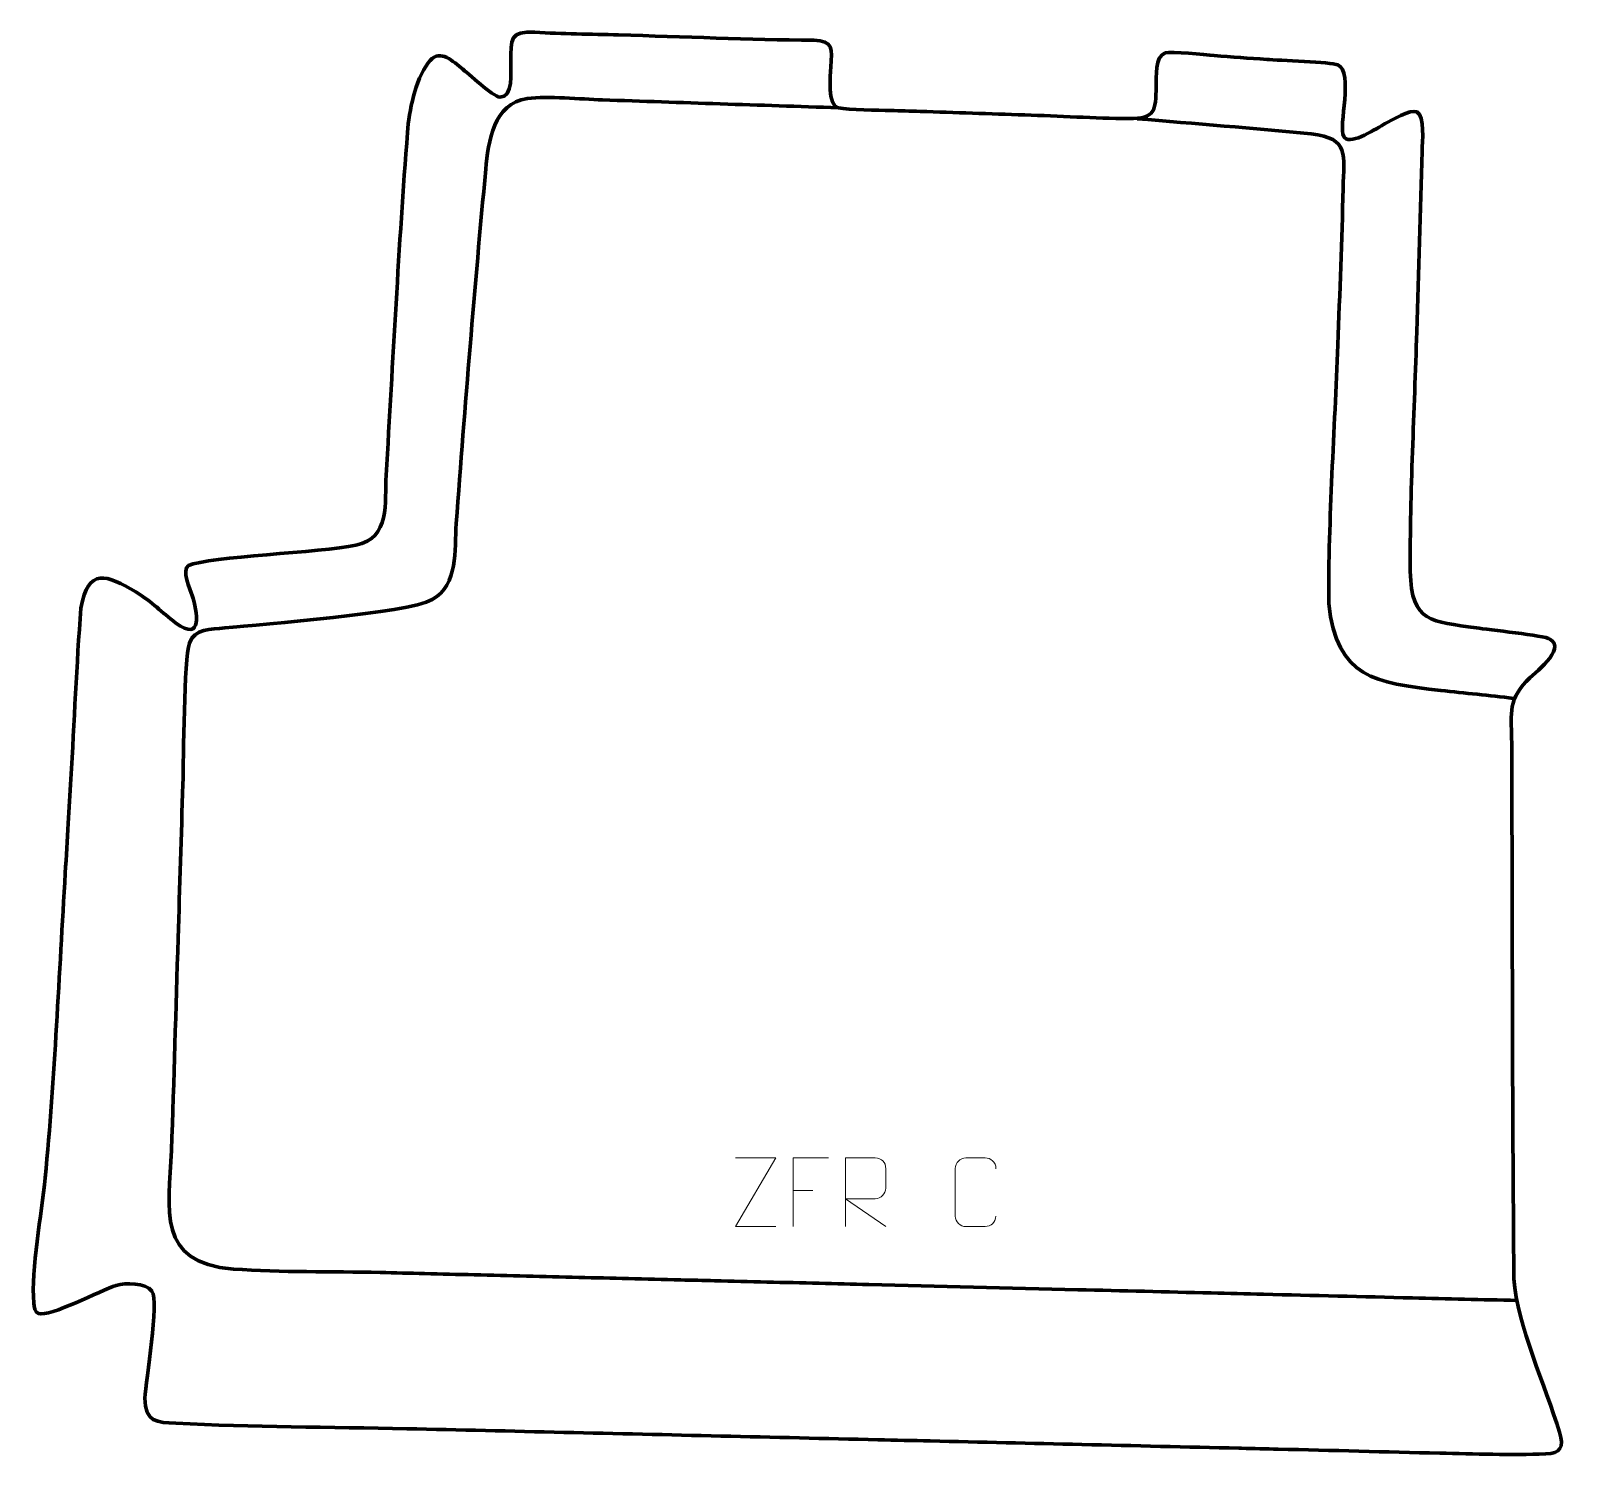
# Model space of a CAD drawing. Header units: millimetres. Extents: x 1172 to 1733, y 138 to 659.
import ezdxf

# ---------------------------------------------------------------- set-up
doc = ezdxf.new("R2010")
doc.units = ezdxf.units.MM
doc.header["$MEASUREMENT"] = 0
doc.layers.add('layer 2', color=7, linetype='Continuous')
doc.layers.add('layer 3', color=7, linetype='Continuous')

msp = doc.modelspace()

# ---------------------------------------------------------------- linework, layer by layer
at = {"layer": 'layer 2', "color": 142, "lineweight": 158}
for points, knots in [([(1714.9549, 194.9919), (1702.2172, 195.3053), (1689.4795, 195.6188), (1676.7418, 195.9322), (1676.7418, 195.9322), (1658.5906, 196.3788), (1640.4393, 196.8254), (1622.2881, 197.2721), (1622.2881, 197.2721), (1615.9193, 197.4287), (1609.5503, 197.5855), (1603.1815, 197.7422), (1603.1815, 197.7422), (1586.941, 198.1418), (1570.7003, 198.5414), (1554.4598, 198.941), (1554.4598, 198.941), (1528.9844, 199.5679), (1503.5089, 200.1946), (1478.0335, 200.8215), (1478.0335, 200.8215), (1471.9831, 200.9703), (1465.9326, 201.1193), (1459.8823, 201.2681), (1459.8823, 201.2681), (1447.1445, 201.5815), (1434.4068, 201.895), (1421.6692, 202.2083), (1421.6692, 202.2083), (1417.5294, 202.3102), (1413.3896, 202.412), (1409.2499, 202.5139), (1409.2499, 202.5139), (1402.881, 202.6707), (1396.5122, 202.8274), (1390.1433, 202.9841), (1390.1433, 202.9841), (1384.0929, 203.133), (1378.0425, 203.2818), (1371.992, 203.4307), (1371.992, 203.4307), (1365.6232, 203.5874), (1359.2543, 203.7441), (1352.8855, 203.9008), (1352.8855, 203.9008), (1346.5166, 204.0575), (1340.1477, 204.2143), (1333.7789, 204.3709), (1333.7789, 204.3709), (1327.7285, 204.5198), (1321.6781, 204.6687), (1315.6277, 204.8175), (1315.6277, 204.8175), (1310.2142, 204.9507), (1304.8006, 205.084), (1299.3871, 205.2172), (1299.3871, 205.2172), (1281.6519, 205.6033), (1263.3556, 205.2564), (1245.7113, 206.4657), (1245.7113, 206.4657), (1217.3016, 208.8157), (1222.2672, 228.0554), (1223.0652, 249.785), (1223.0652, 249.785), (1224.0148, 275.641), (1224.7243, 301.5445), (1225.5218, 327.4087), (1225.5218, 327.4087), (1226.102, 346.2059), (1226.6822, 365.0032), (1227.2624, 383.8004), (1227.2624, 383.8004), (1227.5297, 392.7755), (1227.6788, 429.4635), (1229.6487, 435.3309), (1229.6487, 435.3309), (1231.4557, 440.7133), (1237.5566, 440.3268), (1242.5485, 440.8577), (1242.5485, 440.8577), (1256.7573, 442.3347), (1308.911, 446.1263), (1318.4481, 451.2038), (1318.4481, 451.2038), (1328.0308, 456.8382), (1326.4721, 469.1658), (1327.1883, 479.0108), (1327.1883, 479.0108), (1330.3759, 522.1122), (1333.9428, 565.4953), (1337.9768, 608.5239), (1337.9768, 608.5239), (1338.9702, 618.8464), (1340.7449, 632.5468), (1353.1897, 634.4204), (1353.1897, 634.4204), (1360.8547, 635.4255), (1372.5465, 634.1847), (1380.6929, 633.9108), (1380.6929, 633.9108), (1409.3948, 632.9459), (1438.0967, 631.9832), (1466.7984, 631.0156)], [0, 0, 0, 0, 0.03703704, 0.03703704, 0.03703704, 0.03703704, 0.07407407, 0.07407407, 0.07407407, 0.07407407, 0.11111111, 0.11111111, 0.11111111, 0.11111111, 0.14814815, 0.14814815, 0.14814815, 0.14814815, 0.18518519, 0.18518519, 0.18518519, 0.18518519, 0.22222222, 0.22222222, 0.22222222, 0.22222222, 0.25925926, 0.25925926, 0.25925926, 0.25925926, 0.2962963, 0.2962963, 0.2962963, 0.2962963, 0.33333333, 0.33333333, 0.33333333, 0.33333333, 0.37037037, 0.37037037, 0.37037037, 0.37037037, 0.40740741, 0.40740741, 0.40740741, 0.40740741, 0.44444444, 0.44444444, 0.44444444, 0.44444444, 0.48148148, 0.48148148, 0.48148148, 0.48148148, 0.51851852, 0.51851852, 0.51851852, 0.51851852, 0.55555556, 0.55555556, 0.55555556, 0.55555556, 0.59259259, 0.59259259, 0.59259259, 0.59259259, 0.62962963, 0.62962963, 0.62962963, 0.62962963, 0.66666667, 0.66666667, 0.66666667, 0.66666667, 0.7037037, 0.7037037, 0.7037037, 0.7037037, 0.74074074, 0.74074074, 0.74074074, 0.74074074, 0.77777778, 0.77777778, 0.77777778, 0.77777778, 0.81481481, 0.81481481, 0.81481481, 0.81481481, 0.85185185, 0.85185185, 0.85185185, 0.85185185, 0.88888889, 0.88888889, 0.88888889, 0.88888889, 0.92592593, 0.92592593, 0.92592593, 0.92592593, 1, 1, 1, 1]), ([(1576.114, 627.0318), (1597.3111, 625.1702), (1618.5723, 623.5906), (1639.7431, 621.5005), (1639.7431, 621.5005), (1654.0048, 619.8225), (1651.6264, 613.8233), (1651.4092, 601.547), (1651.4092, 601.547), (1651.0739, 582.5876), (1650.1657, 563.3775), (1649.4897, 544.4019), (1649.4897, 544.4019), (1648.3343, 513.1514), (1646.0132, 480.9168), (1646.1591, 449.7479), (1646.1591, 449.7479), (1649.21, 422.4686), (1662.8988, 420.8149), (1687.1323, 417.9981), (1687.1323, 417.9981), (1695.9953, 416.9679), (1704.8573, 416.2494), (1713.7133, 415.0878)], [0, 0, 0, 0, 0.14285714, 0.14285714, 0.14285714, 0.14285714, 0.28571429, 0.28571429, 0.28571429, 0.28571429, 0.42857143, 0.42857143, 0.42857143, 0.42857143, 0.57142857, 0.57142857, 0.57142857, 0.57142857, 0.71428571, 0.71428571, 0.71428571, 0.71428571, 1, 1, 1, 1])]:
    msp.add_open_spline(points, degree=3, knots=knots, dxfattribs=at)
at = {"layer": 'layer 2', "color": 142, "lineweight": 9}
for points, knots in [([(1444.0358, 222.0201), (1444.0358, 222.0201), (1429.3505, 222.0201), (1429.3505, 222.0201), (1429.3505, 222.0201), (1429.3505, 222.0201), (1444.0603, 247.0908), (1444.0603, 247.0908), (1444.0603, 247.0908), (1444.0603, 247.0908), (1429.3505, 247.0908), (1429.3505, 247.0908)], [0, 0, 0, 0, 0.25, 0.25, 0.25, 0.25, 0.5, 0.5, 0.5, 0.5, 1, 1, 1, 1]), ([(1463.2623, 247.0888), (1463.2623, 247.0888), (1450.3299, 247.0888), (1450.3299, 247.0888), (1450.3299, 247.0888), (1450.3299, 247.0888), (1450.3299, 222.022), (1450.3299, 222.022)], [0, 0, 0, 0, 0.33333333, 0.33333333, 0.33333333, 0.33333333, 1, 1, 1, 1]), ([(1469.5215, 222.0221), (1469.5215, 222.0221), (1469.5215, 247.0888), (1469.5215, 247.0888), (1469.5215, 247.0888), (1473.1327, 247.0888), (1476.7445, 247.0888), (1480.356, 247.0888), (1480.356, 247.0888), (1482.6919, 247.051), (1484.2562, 245.5543), (1484.2522, 243.1771), (1484.2522, 243.1771), (1484.2517, 241.1323), (1484.2517, 238.0591), (1484.2522, 236.0138), (1484.2522, 236.0138), (1484.2456, 234.1298), (1482.425, 232.1792), (1480.4065, 232.16), (1480.4065, 232.16), (1480.4065, 232.16), (1469.5215, 232.16), (1469.5215, 232.16), (1469.5215, 232.16), (1469.5215, 232.16), (1484.2428, 222.0221), (1484.2428, 222.0221)], [0, 0, 0, 0, 0.125, 0.125, 0.125, 0.125, 0.25, 0.25, 0.25, 0.25, 0.375, 0.375, 0.375, 0.375, 0.5, 0.5, 0.5, 0.5, 0.625, 0.625, 0.625, 0.625, 0.75, 0.75, 0.75, 0.75, 1, 1, 1, 1]), ([(1524.5251, 225.8571), (1524.3847, 223.5232), (1522.6999, 222.0369), (1520.5424, 222.026), (1520.5424, 222.026), (1518.1999, 222.0264), (1515.8575, 222.0264), (1513.5154, 222.026), (1513.5154, 222.026), (1511.5816, 221.9202), (1509.6005, 223.8132), (1509.6118, 225.8397), (1509.6118, 225.8397), (1509.6122, 231.6359), (1509.6122, 237.4318), (1509.6118, 243.2273), (1509.6118, 243.2273), (1509.6161, 245.3751), (1511.3707, 247.1022), (1513.5328, 247.0886), (1513.5328, 247.0886), (1515.8691, 247.0886), (1518.2057, 247.0886), (1520.5424, 247.0886), (1520.5424, 247.0886), (1522.4979, 247.1243), (1524.4983, 245.626), (1524.5251, 243.1772)], [0, 0, 0, 0, 0.125, 0.125, 0.125, 0.125, 0.25, 0.25, 0.25, 0.25, 0.375, 0.375, 0.375, 0.375, 0.5, 0.5, 0.5, 0.5, 0.625, 0.625, 0.625, 0.625, 0.75, 0.75, 0.75, 0.75, 1, 1, 1, 1])]:
    msp.add_open_spline(points, degree=3, knots=knots, dxfattribs=at)
msp.add_open_spline([(1450.3299, 235.1553), (1450.3299, 235.1553), (1457.5305, 235.1553), (1457.5305, 235.1553)], degree=3, dxfattribs=at)
at = {"layer": 'layer 3', "color": 242, "lineweight": 158}
msp.add_open_spline([(1329.0269, 645.5963), (1331.4986, 643.6392), (1340.7189, 635.1479), (1343.0742, 634.944), (1343.0742, 634.944), (1348.1392, 634.5058), (1347.1143, 644.3799), (1347.1288, 647.6974), (1347.1288, 647.6974), (1347.1656, 656.1623), (1346.8606, 659.195), (1355.9254, 658.6229), (1355.9254, 658.6229), (1365.7809, 658.0008), (1376.5513, 657.9774), (1386.5171, 657.682), (1386.5171, 657.682), (1410.3064, 656.9705), (1434.0745, 655.9529), (1457.8766, 655.7182), (1457.8766, 655.7182), (1465.1831, 655.427), (1464.5686, 652.7305), (1464.1445, 645.8787), (1464.1445, 645.8787), (1463.9566, 642.8435), (1462.8564, 631.8388), (1466.8947, 631.0094), (1466.8947, 631.0094), (1470.7179, 630.2242), (1481.5784, 630.1488), (1485.9039, 630.0175), (1485.9039, 630.0175), (1489.5321, 629.9074), (1493.1619, 629.8265), (1496.7893, 629.7128), (1496.7893, 629.7128), (1509.5322, 629.2821), (1522.2751, 628.8515), (1535.0181, 628.4207), (1535.0181, 628.4207), (1547.5854, 627.9861), (1560.4839, 627.1998), (1573.0163, 627.0926), (1573.0163, 627.0926), (1582.8383, 627.0087), (1582.8497, 629.7754), (1583.1116, 638.9255), (1583.1116, 638.9255), (1583.2049, 642.1823), (1582.4202, 649.8037), (1586.3953, 651.0735), (1586.3953, 651.0735), (1588.7249, 651.8177), (1600.8977, 650.3584), (1604.286, 650.1079), (1604.286, 650.1079), (1610.6857, 649.6347), (1617.0854, 649.1603), (1623.485, 648.6866), (1623.485, 648.6866), (1627.7616, 648.4245), (1647.1174, 647.7105), (1649.4624, 646.6949), (1649.4624, 646.6949), (1655.4522, 644.1008), (1649.4943, 624.2373), (1651.6761, 620.5042), (1651.6761, 620.5042), (1651.6761, 620.5042), (1651.9521, 620.1036), (1651.9521, 620.1036), (1651.9521, 620.1036), (1654.4362, 617.2949), (1663.9556, 623.6964), (1666.7805, 625.2303), (1666.7805, 625.2303), (1668.8774, 626.3687), (1676.0842, 630.6602), (1678.3662, 629.538), (1678.3662, 629.538), (1681.4385, 628.0271), (1680.3671, 618.4747), (1680.2822, 615.1911), (1680.2822, 615.1911), (1679.698, 593.1814), (1678.9356, 571.1481), (1678.3419, 549.1241), (1678.3419, 549.1241), (1677.5311, 520.1081), (1675.7683, 490.4737), (1675.9822, 461.5133), (1675.9822, 461.5133), (1676.3541, 442.541), (1683.7251, 443.4074), (1700.1633, 440.8474), (1700.1633, 440.8474), (1704.3103, 440.2675), (1725.0085, 438.0254), (1727.0568, 436.8089), (1727.0568, 436.8089), (1733.3733, 433.0575), (1721.0461, 424.1469), (1718.3334, 421.302), (1718.3334, 421.302), (1711.342, 413.9699), (1713.0147, 408.1101), (1713.0534, 398.8388), (1713.0534, 398.8388), (1713.3255, 333.5586), (1713.2446, 268.1486), (1713.8769, 202.8862), (1713.8769, 202.8862), (1715.1534, 185.6566), (1725.4142, 163.7912), (1730.5124, 146.83), (1730.5124, 146.83), (1732.1991, 141.2187), (1731.0145, 139.1107), (1725.4503, 138.8903), (1725.4503, 138.8903), (1713.0601, 138.3996), (1699.1873, 138.9339), (1686.731, 139.1872), (1686.731, 139.1872), (1667.039, 139.5876), (1647.3656, 140.1811), (1627.6791, 140.6519), (1627.6791, 140.6519), (1623.2154, 140.7566), (1618.7518, 140.8612), (1614.2881, 140.9659), (1614.2881, 140.9659), (1614.2881, 140.9659), (1613.3316, 140.9883), (1613.3316, 140.9883), (1613.3316, 140.9883), (1594.2015, 141.4368), (1575.0714, 141.8854), (1555.9414, 142.3339), (1555.9414, 142.3339), (1537.449, 142.7673), (1518.9566, 143.2009), (1500.4642, 143.6345), (1500.4642, 143.6345), (1494.0875, 143.7839), (1487.7108, 143.9335), (1481.3341, 144.083), (1481.3341, 144.083), (1443.074, 144.9799), (1404.8139, 145.877), (1366.5537, 146.7739), (1366.5537, 146.7739), (1347.4237, 147.2225), (1328.2937, 147.671), (1309.1636, 148.1194), (1309.1636, 148.1194), (1281.1721, 148.7289), (1252.6015, 148.6797), (1224.702, 150.1041), (1224.702, 150.1041), (1217.7586, 150.3728), (1213.3957, 150.5191), (1213.3296, 159.2378), (1213.3296, 159.2378), (1213.7502, 165.7307), (1218.6353, 194.7673), (1215.9249, 198.4083), (1215.9249, 198.4083), (1213.562, 201.5822), (1206.269, 201.4793), (1202.8423, 200.4855), (1202.8423, 200.4855), (1197.2608, 198.7347), (1178.5647, 188.7659), (1174.4394, 190.2406), (1174.4394, 190.2406), (1172.9494, 190.7733), (1172.9438, 192.5175), (1172.7861, 193.9916), (1172.7861, 193.9916), (1171.6374, 206.3991), (1175.6896, 226.5186), (1176.9447, 239.7936), (1176.9447, 239.7936), (1180.4092, 276.6706), (1182.0176, 314.2278), (1184.2622, 351.2501), (1184.2622, 351.2501), (1184.6288, 357.2971), (1184.9954, 363.3441), (1185.3621, 369.3911), (1185.3621, 369.3911), (1185.6902, 374.8016), (1186.0181, 380.212), (1186.3462, 385.6224), (1186.3462, 385.6224), (1187.5831, 406.4434), (1188.3618, 427.3462), (1190.0008, 448.1345), (1190.0008, 448.1345), (1192.5938, 463.0107), (1199.3361, 460.3852), (1210.0446, 454.0367), (1210.0446, 454.0367), (1216.3203, 450.2165), (1219.2571, 446.6948), (1224.7164, 442.6616), (1224.7164, 442.6616), (1234.6863, 435.2962), (1232.5416, 446.9567), (1230.6436, 452.7066), (1230.6436, 452.7066), (1229.9374, 454.7312), (1226.7134, 462.3449), (1229.2914, 463.6445), (1229.2914, 463.6445), (1236.8405, 467.03), (1277.7243, 468.4324), (1290.5346, 471.0834), (1290.5346, 471.0834), (1303.1941, 473.7033), (1300.9734, 486.709), (1301.5714, 496.7236), (1301.5714, 496.7236), (1304.0592, 538.3899), (1306.147, 580.4461), (1309.3772, 622.0311), (1309.3772, 622.0311), (1309.9933, 629.9622), (1312.1139, 640.9071), (1316.8861, 647.4034), (1316.8861, 647.4034), (1320.8889, 652.8522), (1325.0327, 648.7546), (1329.0269, 645.5963)], degree=3, knots=[0, 0, 0, 0, 0.01666667, 0.01666667, 0.01666667, 0.01666667, 0.03333333, 0.03333333, 0.03333333, 0.03333333, 0.05, 0.05, 0.05, 0.05, 0.06666667, 0.06666667, 0.06666667, 0.06666667, 0.08333333, 0.08333333, 0.08333333, 0.08333333, 0.1, 0.1, 0.1, 0.1, 0.11666667, 0.11666667, 0.11666667, 0.11666667, 0.13333333, 0.13333333, 0.13333333, 0.13333333, 0.15, 0.15, 0.15, 0.15, 0.16666667, 0.16666667, 0.16666667, 0.16666667, 0.18333333, 0.18333333, 0.18333333, 0.18333333, 0.2, 0.2, 0.2, 0.2, 0.21666667, 0.21666667, 0.21666667, 0.21666667, 0.23333333, 0.23333333, 0.23333333, 0.23333333, 0.25, 0.25, 0.25, 0.25, 0.26666667, 0.26666667, 0.26666667, 0.26666667, 0.28333333, 0.28333333, 0.28333333, 0.28333333, 0.3, 0.3, 0.3, 0.3, 0.31666667, 0.31666667, 0.31666667, 0.31666667, 0.33333333, 0.33333333, 0.33333333, 0.33333333, 0.35, 0.35, 0.35, 0.35, 0.36666667, 0.36666667, 0.36666667, 0.36666667, 0.38333333, 0.38333333, 0.38333333, 0.38333333, 0.4, 0.4, 0.4, 0.4, 0.41666667, 0.41666667, 0.41666667, 0.41666667, 0.43333333, 0.43333333, 0.43333333, 0.43333333, 0.45, 0.45, 0.45, 0.45, 0.46666667, 0.46666667, 0.46666667, 0.46666667, 0.48333333, 0.48333333, 0.48333333, 0.48333333, 0.5, 0.5, 0.5, 0.5, 0.51666667, 0.51666667, 0.51666667, 0.51666667, 0.53333333, 0.53333333, 0.53333333, 0.53333333, 0.55, 0.55, 0.55, 0.55, 0.56666667, 0.56666667, 0.56666667, 0.56666667, 0.58333333, 0.58333333, 0.58333333, 0.58333333, 0.6, 0.6, 0.6, 0.6, 0.61666667, 0.61666667, 0.61666667, 0.61666667, 0.63333333, 0.63333333, 0.63333333, 0.63333333, 0.65, 0.65, 0.65, 0.65, 0.66666667, 0.66666667, 0.66666667, 0.66666667, 0.68333333, 0.68333333, 0.68333333, 0.68333333, 0.7, 0.7, 0.7, 0.7, 0.71666667, 0.71666667, 0.71666667, 0.71666667, 0.73333333, 0.73333333, 0.73333333, 0.73333333, 0.75, 0.75, 0.75, 0.75, 0.76666667, 0.76666667, 0.76666667, 0.76666667, 0.78333333, 0.78333333, 0.78333333, 0.78333333, 0.8, 0.8, 0.8, 0.8, 0.81666667, 0.81666667, 0.81666667, 0.81666667, 0.83333333, 0.83333333, 0.83333333, 0.83333333, 0.85, 0.85, 0.85, 0.85, 0.86666667, 0.86666667, 0.86666667, 0.86666667, 0.88333333, 0.88333333, 0.88333333, 0.88333333, 0.9, 0.9, 0.9, 0.9, 0.91666667, 0.91666667, 0.91666667, 0.91666667, 0.93333333, 0.93333333, 0.93333333, 0.93333333, 0.95, 0.95, 0.95, 0.95, 0.96666667, 0.96666667, 0.96666667, 0.96666667, 1, 1, 1, 1], dxfattribs=at)

doc.saveas('drawing.dxf')
